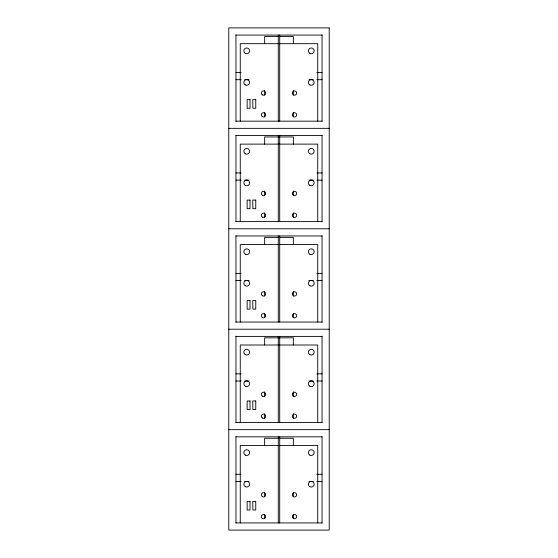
<?xml version="1.0" encoding="UTF-8"?>
<svg xmlns="http://www.w3.org/2000/svg" width="558" height="558" viewBox="0 0 558 558"><rect width="100%" height="100%" fill="white"/><g stroke="black" fill="none" stroke-linecap="round" stroke-linejoin="round"><path stroke-width="0.84" d="M235.957 35.077L322.043 35.077M235.957 72.526L241.182 72.526M316.818 72.526L322.043 72.526M235.957 79.696L241.182 79.696M244.669 79.696L249.021 79.696M308.979 79.696L313.331 79.696M316.818 79.696L322.043 79.696M235.957 121.163L322.043 121.163M228.78 128.34L329.22 128.34M235.957 135.517L322.043 135.517M235.957 172.966L241.182 172.966M316.818 172.966L322.043 172.966M235.957 180.136L241.182 180.136M244.669 180.136L249.021 180.136M308.979 180.136L313.331 180.136M316.818 180.136L322.043 180.136M235.957 221.603L322.043 221.603M228.78 228.78L329.22 228.78M235.957 235.957L322.043 235.957M235.957 273.406L241.182 273.406M316.818 273.406L322.043 273.406M235.957 280.576L241.182 280.576M244.669 280.576L249.021 280.576M308.979 280.576L313.331 280.576M316.818 280.576L322.043 280.576M235.957 322.043L322.043 322.043M228.78 329.22L329.22 329.22M235.957 336.397L322.043 336.397M235.957 373.846L241.182 373.846M316.818 373.846L322.043 373.846M235.957 381.016L241.182 381.016M244.669 381.016L249.021 381.016M308.979 381.016L313.331 381.016M316.818 381.016L322.043 381.016M235.957 422.483L322.043 422.483M228.78 429.66L329.22 429.66M235.957 436.837L322.043 436.837M235.957 474.286L241.182 474.286M316.818 474.286L322.043 474.286M235.957 481.456L241.182 481.456M244.669 481.456L249.021 481.456M308.979 481.456L313.331 481.456M316.818 481.456L322.043 481.456M235.957 522.923L322.043 522.923M322.043 34.826L322.043 121.414M322.043 135.266L322.043 221.854M322.043 235.706L322.043 322.294M322.043 336.146L322.043 422.734M322.043 436.586L322.043 523.174M317.739 121.163L317.739 43.684L240.261 43.684L240.261 121.163M317.739 221.603L317.739 144.124L240.261 144.124L240.261 221.603M317.739 322.043L317.739 244.564L240.261 244.564L240.261 322.043M317.739 422.483L317.739 345.004L240.261 345.004L240.261 422.483M317.739 522.923L317.739 445.444L240.261 445.444L240.261 522.923M293.348 43.684L293.348 36.507L264.652 36.507L264.652 43.684M293.348 90.536L293.348 95.083M293.348 112.472L293.348 116.831M293.348 144.124L293.348 136.947L264.652 136.947L264.652 144.124M293.348 190.976L293.348 195.523M293.348 212.912L293.348 217.271M293.348 244.564L293.348 237.387L264.652 237.387L264.652 244.564M293.348 291.416L293.348 295.963M293.348 313.352L293.348 317.711M293.348 345.004L293.348 337.827L264.652 337.827L264.652 345.004M293.348 391.855L293.348 396.403M293.348 413.792L293.348 418.151M293.348 445.444L293.348 438.267L264.652 438.267L264.652 445.444M293.348 492.295L293.348 496.843M293.348 514.232L293.348 518.591M279.718 35.077L279.718 121.163M279.718 135.517L279.718 221.603M279.718 235.957L279.718 322.043M279.718 336.397L279.718 422.483M279.718 436.837L279.718 522.923M278.282 35.077L278.282 121.163M278.282 135.517L278.282 221.603M278.282 235.957L278.282 322.043M278.282 336.397L278.282 422.483M278.282 436.837L278.282 522.923M264.652 90.536L264.652 95.083M264.652 112.472L264.652 116.831M264.652 190.976L264.652 195.523M264.652 212.912L264.652 217.271M264.652 291.416L264.652 295.963M264.652 313.352L264.652 317.711M264.652 391.855L264.652 396.403M264.652 413.792L264.652 418.151M264.652 492.295L264.652 496.843M264.652 514.232L264.652 518.591M235.957 34.826L235.957 121.414M235.957 135.266L235.957 221.854M235.957 235.706L235.957 322.294M235.957 336.146L235.957 422.734M235.957 436.586L235.957 523.174M329.22 27.9L228.78 27.9L228.78 530.1L329.22 530.1L329.22 27.9M250.019 99.645L247.145 99.645L247.145 108.252L250.019 108.252L250.019 99.645M255.752 99.645L252.739 99.645L252.886 108.252L255.752 108.252L255.752 99.645M250.019 200.085L247.145 200.085L247.145 208.692L250.019 208.692L250.019 200.085M255.752 200.085L252.739 200.085L252.886 208.692L255.752 208.692L255.752 200.085M250.019 300.525L247.145 300.525L247.145 309.132L250.019 309.132L250.019 300.525M255.752 300.525L252.739 300.525L252.886 309.132L255.752 309.132L255.752 300.525M250.019 400.965L247.145 400.965L247.145 409.572L250.019 409.572L250.019 400.965M255.752 400.965L252.739 400.965L252.886 409.572L255.752 409.572L255.752 400.965M250.019 501.405L247.145 501.405L247.145 510.012L250.019 510.012L250.019 501.405M255.752 501.405L252.739 501.405L252.886 510.012L255.752 510.012L255.752 501.405M309.85 84.907A2.867 2.867 0 0 0 314.154 82.424A2.867 2.867 0 0 0 309.85 79.94A2.867 2.867 0 0 0 309.85 84.907M245.157 84.837A2.867 2.867 0 0 0 249.579 82.563A2.867 2.867 0 0 0 245.401 79.871A2.867 2.867 0 0 0 245.157 84.837M262.337 116.664A2.155 2.155 0 0 0 265.65 114.955A2.155 2.155 0 0 0 262.518 112.939A2.155 2.155 0 0 0 262.337 116.664M309.732 53.268A2.867 2.867 0 0 0 314.154 51.001A2.867 2.867 0 0 0 309.976 48.302A2.867 2.867 0 0 0 309.732 53.268M262.427 94.909A2.155 2.155 0 0 0 265.657 93.04A2.155 2.155 0 0 0 262.427 91.177A2.155 2.155 0 0 0 262.427 94.909M293.417 116.72A2.155 2.155 0 0 0 296.647 114.85A2.155 2.155 0 0 0 293.417 112.988A2.155 2.155 0 0 0 293.417 116.72M293.334 94.853A2.155 2.155 0 0 0 296.647 93.151A2.155 2.155 0 0 0 293.515 91.128A2.155 2.155 0 0 0 293.334 94.853M245.157 53.268A2.867 2.867 0 0 0 249.579 51.001A2.867 2.867 0 0 0 245.401 48.302A2.867 2.867 0 0 0 245.157 53.268M309.85 185.347A2.867 2.867 0 0 0 314.154 182.864A2.867 2.867 0 0 0 309.85 180.38A2.867 2.867 0 0 0 309.85 185.347M245.157 185.277A2.867 2.867 0 0 0 249.579 183.003A2.867 2.867 0 0 0 245.401 180.311A2.867 2.867 0 0 0 245.157 185.277M262.427 217.16A2.155 2.155 0 0 0 265.657 215.29A2.155 2.155 0 0 0 262.427 213.428A2.155 2.155 0 0 0 262.427 217.16M309.85 153.785A2.867 2.867 0 0 0 314.154 151.295A2.867 2.867 0 0 0 309.85 148.812A2.867 2.867 0 0 0 309.85 153.785M262.337 195.293A2.155 2.155 0 0 0 265.65 193.591A2.155 2.155 0 0 0 262.518 191.568A2.155 2.155 0 0 0 262.337 195.293M293.417 217.16A2.155 2.155 0 0 0 296.647 215.29A2.155 2.155 0 0 0 293.417 213.428A2.155 2.155 0 0 0 293.417 217.16M293.334 195.293A2.155 2.155 0 0 0 296.647 193.591A2.155 2.155 0 0 0 293.515 191.568A2.155 2.155 0 0 0 293.334 195.293M245.283 153.785A2.867 2.867 0 0 0 249.586 151.295A2.867 2.867 0 0 0 245.283 148.812A2.867 2.867 0 0 0 245.283 153.785M309.85 285.787A2.867 2.867 0 0 0 314.154 283.304A2.867 2.867 0 0 0 309.85 280.82A2.867 2.867 0 0 0 309.85 285.787M245.283 285.787A2.867 2.867 0 0 0 249.586 283.304A2.867 2.867 0 0 0 245.283 280.82A2.867 2.867 0 0 0 245.283 285.787M262.427 317.6A2.155 2.155 0 0 0 265.657 315.73A2.155 2.155 0 0 0 262.427 313.868A2.155 2.155 0 0 0 262.427 317.6M309.85 254.225A2.867 2.867 0 0 0 314.154 251.735A2.867 2.867 0 0 0 309.85 249.252A2.867 2.867 0 0 0 309.85 254.225M262.427 295.789A2.155 2.155 0 0 0 265.657 293.92A2.155 2.155 0 0 0 262.427 292.057A2.155 2.155 0 0 0 262.427 295.789M293.417 317.6A2.155 2.155 0 0 0 296.647 315.73A2.155 2.155 0 0 0 293.417 313.868A2.155 2.155 0 0 0 293.417 317.6M293.417 295.789A2.155 2.155 0 0 0 296.647 293.92A2.155 2.155 0 0 0 293.417 292.057A2.155 2.155 0 0 0 293.417 295.789M245.283 254.225A2.867 2.867 0 0 0 249.586 251.735A2.867 2.867 0 0 0 245.283 249.252A2.867 2.867 0 0 0 245.283 254.225M309.85 386.227A2.867 2.867 0 0 0 314.154 383.744A2.867 2.867 0 0 0 309.85 381.26A2.867 2.867 0 0 0 309.85 386.227M245.283 386.227A2.867 2.867 0 0 0 249.586 383.744A2.867 2.867 0 0 0 245.283 381.26A2.867 2.867 0 0 0 245.283 386.227M262.427 418.04A2.155 2.155 0 0 0 265.657 416.17A2.155 2.155 0 0 0 262.427 414.308A2.155 2.155 0 0 0 262.427 418.04M309.85 354.665A2.867 2.867 0 0 0 314.154 352.175A2.867 2.867 0 0 0 309.85 349.692A2.867 2.867 0 0 0 309.85 354.665M262.337 396.173A2.155 2.155 0 0 0 265.65 394.471A2.155 2.155 0 0 0 262.518 392.448A2.155 2.155 0 0 0 262.337 396.173M293.417 418.04A2.155 2.155 0 0 0 296.647 416.17A2.155 2.155 0 0 0 293.417 414.308A2.155 2.155 0 0 0 293.417 418.04M293.417 396.229A2.155 2.155 0 0 0 296.647 394.36A2.155 2.155 0 0 0 293.417 392.497A2.155 2.155 0 0 0 293.417 396.229M245.283 354.665A2.867 2.867 0 0 0 249.586 352.175A2.867 2.867 0 0 0 245.283 349.692A2.867 2.867 0 0 0 245.283 354.665M309.85 486.667A2.867 2.867 0 0 0 314.154 484.184A2.867 2.867 0 0 0 309.85 481.7A2.867 2.867 0 0 0 309.85 486.667M245.283 486.667A2.867 2.867 0 0 0 249.586 484.184A2.867 2.867 0 0 0 245.283 481.7A2.867 2.867 0 0 0 245.283 486.667M262.427 518.48A2.155 2.155 0 0 0 265.657 516.61A2.155 2.155 0 0 0 262.427 514.748A2.155 2.155 0 0 0 262.427 518.48M309.85 455.105A2.867 2.867 0 0 0 314.154 452.615A2.867 2.867 0 0 0 309.85 450.132A2.867 2.867 0 0 0 309.85 455.105M262.427 496.669A2.155 2.155 0 0 0 265.657 494.8A2.155 2.155 0 0 0 262.427 492.937A2.155 2.155 0 0 0 262.427 496.669M293.417 518.48A2.155 2.155 0 0 0 296.647 516.61A2.155 2.155 0 0 0 293.417 514.748A2.155 2.155 0 0 0 293.417 518.48M293.417 496.669A2.155 2.155 0 0 0 296.647 494.8A2.155 2.155 0 0 0 293.417 492.937A2.155 2.155 0 0 0 293.417 496.669M245.283 455.105A2.867 2.867 0 0 0 249.586 452.615A2.867 2.867 0 0 0 245.283 450.132A2.867 2.867 0 0 0 245.283 455.105"/></g></svg>
